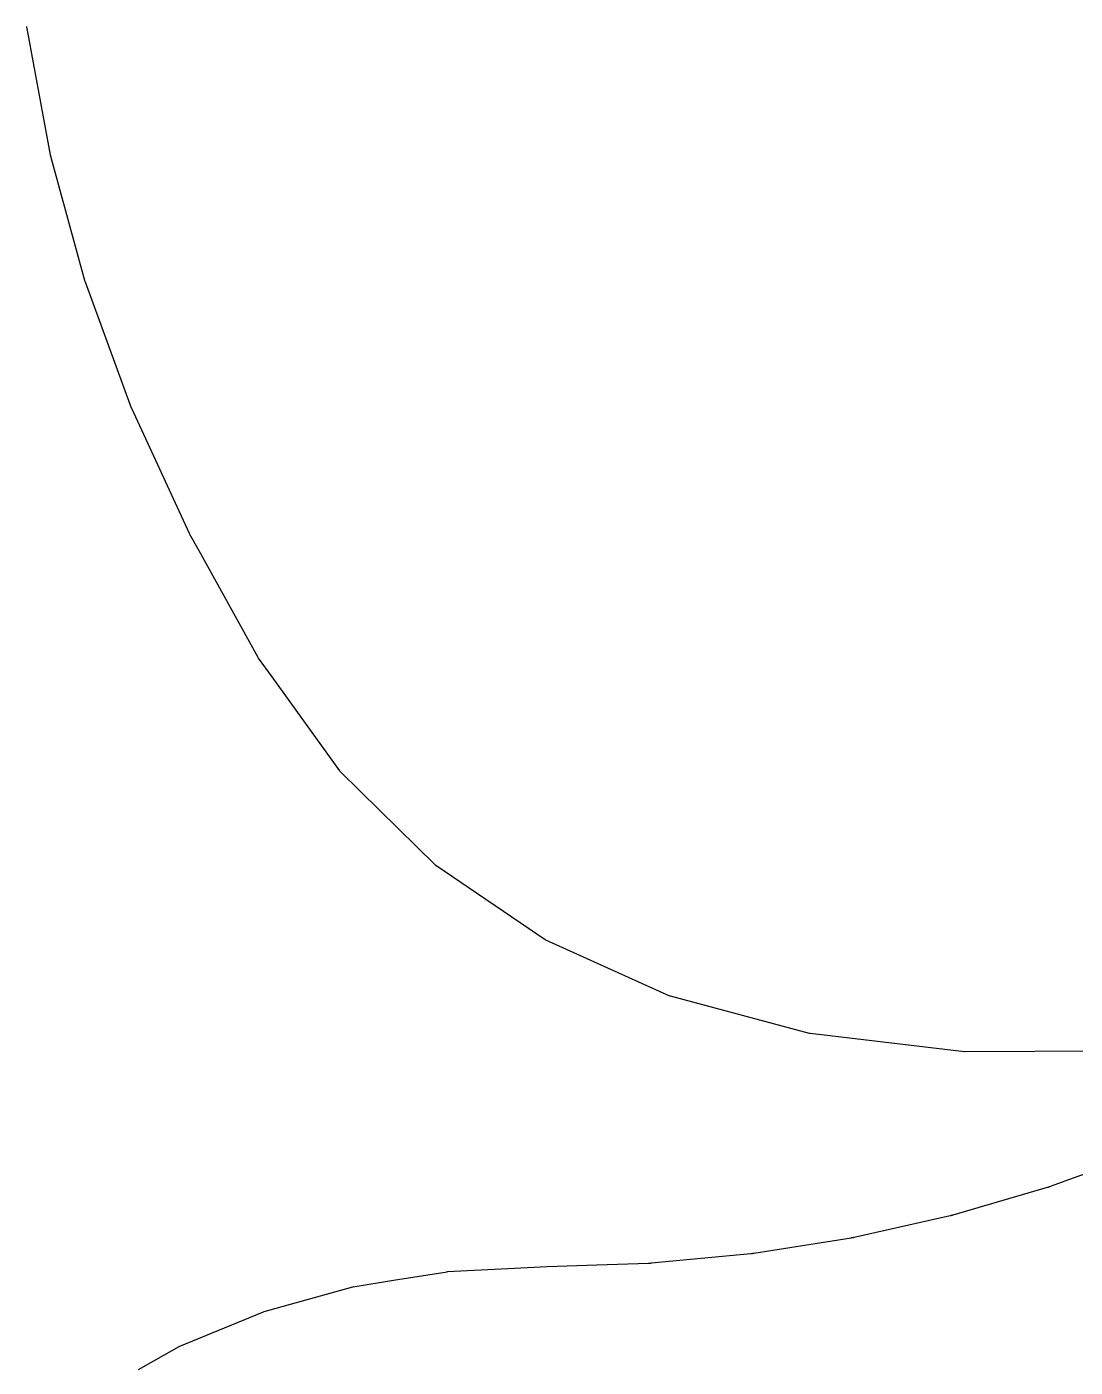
# Model space of a CAD drawing. Extents: x -3.92 to 3.92, y 0.02 to 7.83.
# Drawn here: x -3.482 to -2.319, y 2.42 to 3.908 of the extents above; entities that cross this region are included whole.
import ezdxf

# ---------------------------------------------------------------- set-up
doc = ezdxf.new("R2010")
doc.units = 0
doc.header["$MEASUREMENT"] = 0
doc.layers.add('BLACK', color=7, linetype='CONTINUOUS')

msp = doc.modelspace()

# ---------------------------------------------------------------- linework, layer by layer
at = {"layer": 'BLACK', "linetype": 'CONTINUOUS'}
for p, q in [((-3.48162, 3.90794), (-3.48168, 3.90837)), ((-3.48056, 3.90217), (-3.48162, 3.90794)), ((-3.45555, 3.76622), (-3.48056, 3.90217)), ((-3.45546, 3.7658), (-3.45555, 3.76622)), ((-3.4168, 3.62507), (-3.45546, 3.7658)), ((-3.41667, 3.62468), (-3.4168, 3.62507)), ((-3.3654, 3.48492), (-3.41667, 3.62468)), ((-3.36525, 3.48455), (-3.3654, 3.48492)), ((-3.30132, 3.34573), (-3.36525, 3.48455)), ((-3.30115, 3.3454), (-3.30132, 3.34573)), ((-3.29064, 3.32648), (-3.30115, 3.3454)), ((-3.22482, 3.20799), (-3.29064, 3.32648)), ((-3.22451, 3.20751), (-3.22482, 3.20799)), ((-3.2095, 3.18661), (-3.22451, 3.20751)), ((-3.1345, 3.08222), (-3.2095, 3.18661)), ((-3.13395, 3.08158), (-3.1345, 3.08222)), ((-3.09041, 3.03878), (-3.13395, 3.08158)), ((-3.02851, 2.97796), (-3.09041, 3.03878)), ((-3.02783, 2.9774), (-3.02851, 2.97796)), ((-2.90647, 2.89473), (-3.02783, 2.9774)), ((-2.90572, 2.89431), (-2.90647, 2.89473)), ((-2.76811, 2.8324), (-2.90572, 2.89431)), ((-2.76735, 2.83213), (-2.76811, 2.8324)), ((-2.61313, 2.79101), (-2.76735, 2.83213)), ((-2.61243, 2.79088), (-2.61313, 2.79101)), ((-2.44138, 2.77068), (-2.61243, 2.79088)), ((-2.44078, 2.77065), (-2.44138, 2.77068)), ((-2.25281, 2.77157), (-2.44078, 2.77065)), ((-2.34599, 2.62127), (-2.26696, 2.64996)), ((-2.45389, 2.5896), (-2.34921, 2.62022)), ((-2.34921, 2.62022), (-2.34877, 2.62033)), ((-2.34877, 2.62033), (-2.34856, 2.62037)), ((-2.34856, 2.62037), (-2.34855, 2.62037)), ((-2.34855, 2.62037), (-2.34837, 2.62041)), ((-2.34837, 2.62041), (-2.34819, 2.62047)), ((-2.34819, 2.62047), (-2.34766, 2.62066)), ((-2.34819, 2.62047), (-2.34819, 2.62047)), ((-2.34766, 2.62066), (-2.34736, 2.62076)), ((-2.34736, 2.62076), (-2.34693, 2.62089)), ((-2.34693, 2.62089), (-2.34676, 2.62094)), ((-2.34693, 2.62089), (-2.34693, 2.62089)), ((-2.34676, 2.62094), (-2.3466, 2.62101)), ((-2.3466, 2.62101), (-2.34635, 2.62112)), ((-2.3466, 2.62101), (-2.3466, 2.62101)), ((-2.34635, 2.62112), (-2.34599, 2.62127)), ((-2.56361, 2.56487), (-2.45717, 2.58876)), ((-2.45717, 2.58876), (-2.45673, 2.58884)), ((-2.45673, 2.58884), (-2.45651, 2.58886)), ((-2.45651, 2.58886), (-2.4565, 2.58886)), ((-2.4565, 2.58886), (-2.45631, 2.58889)), ((-2.45631, 2.58889), (-2.4556, 2.5891)), ((-2.4556, 2.5891), (-2.45529, 2.58918)), ((-2.45529, 2.58918), (-2.45468, 2.58932)), ((-2.45468, 2.58932), (-2.45451, 2.58938)), ((-2.45451, 2.58938), (-2.45426, 2.58947)), ((-2.45451, 2.58938), (-2.45451, 2.58938)), ((-2.45426, 2.58947), (-2.45389, 2.5896)), ((-2.67514, 2.54709), (-2.56694, 2.56424)), ((-2.56694, 2.56424), (-2.56649, 2.56429)), ((-2.56649, 2.56429), (-2.56627, 2.5643)), ((-2.56627, 2.5643), (-2.56608, 2.56432)), ((-2.56627, 2.5643), (-2.56627, 2.5643)), ((-2.56608, 2.56432), (-2.56589, 2.56436)), ((-2.56589, 2.56436), (-2.56535, 2.56448)), ((-2.56589, 2.56436), (-2.56589, 2.56436)), ((-2.56535, 2.56448), (-2.56504, 2.56454)), ((-2.56504, 2.56454), (-2.56459, 2.56461)), ((-2.56459, 2.56461), (-2.56441, 2.56464)), ((-2.56459, 2.56461), (-2.56459, 2.56461)), ((-2.56441, 2.56464), (-2.56424, 2.56469)), ((-2.56424, 2.56469), (-2.56399, 2.56477)), ((-2.56424, 2.56469), (-2.56424, 2.56469)), ((-2.56399, 2.56477), (-2.56361, 2.56487)), ((-2.78846, 2.53626), (-2.6785, 2.54667)), ((-2.6785, 2.54667), (-2.67805, 2.54669)), ((-2.67805, 2.54669), (-2.67764, 2.54669)), ((-2.67764, 2.54669), (-2.67689, 2.54681)), ((-2.67689, 2.54681), (-2.67659, 2.54685)), ((-2.67659, 2.54685), (-2.67657, 2.54685)), ((-2.67657, 2.54685), (-2.67595, 2.54691)), ((-2.67595, 2.54691), (-2.67578, 2.54695)), ((-2.67578, 2.54695), (-2.67553, 2.54701)), ((-2.67578, 2.54695), (-2.67578, 2.54695)), ((-2.67553, 2.54701), (-2.67514, 2.54709)), ((-3.01497, 2.52652), (-2.94805, 2.53004)), ((-2.94805, 2.53004), (-2.90444, 2.53234)), ((-2.90444, 2.53234), (-2.90435, 2.53234)), ((-2.90435, 2.53234), (-2.84922, 2.53416)), ((-2.84922, 2.53416), (-2.79184, 2.53605)), ((-2.79184, 2.53605), (-2.79138, 2.53604)), ((-2.79138, 2.53604), (-2.79119, 2.53603)), ((-2.79119, 2.53603), (-2.79119, 2.53603)), ((-2.79119, 2.53603), (-2.791, 2.53602)), ((-2.791, 2.53602), (-2.79081, 2.53603)), ((-2.79081, 2.53603), (-2.79022, 2.53609)), ((-2.79081, 2.53603), (-2.79081, 2.53603)), ((-2.79022, 2.53609), (-2.78992, 2.53611)), ((-2.78992, 2.53611), (-2.78973, 2.53611)), ((-2.78973, 2.53611), (-2.78944, 2.53612)), ((-2.78944, 2.53612), (-2.78926, 2.53613)), ((-2.78944, 2.53612), (-2.78944, 2.53612)), ((-2.78926, 2.53613), (-2.78885, 2.5362)), ((-2.78885, 2.5362), (-2.78846, 2.53626)), ((-3.11944, 2.50983), (-3.07483, 2.51697)), ((-3.07483, 2.51697), (-3.01549, 2.52647)), ((-3.01549, 2.52647), (-3.01497, 2.52652)), ((-3.2184, 2.48225), (-3.11999, 2.50971)), ((-3.11999, 2.50971), (-3.11944, 2.50983)), ((-3.31194, 2.44378), (-3.21895, 2.48206)), ((-3.21895, 2.48206), (-3.2184, 2.48225)), ((-3.35789, 2.41807), (-3.31247, 2.44352)), ((-3.31247, 2.44352), (-3.31194, 2.44378))]:
    msp.add_line(p, q, dxfattribs=at)

doc.saveas('drawing.dxf')
